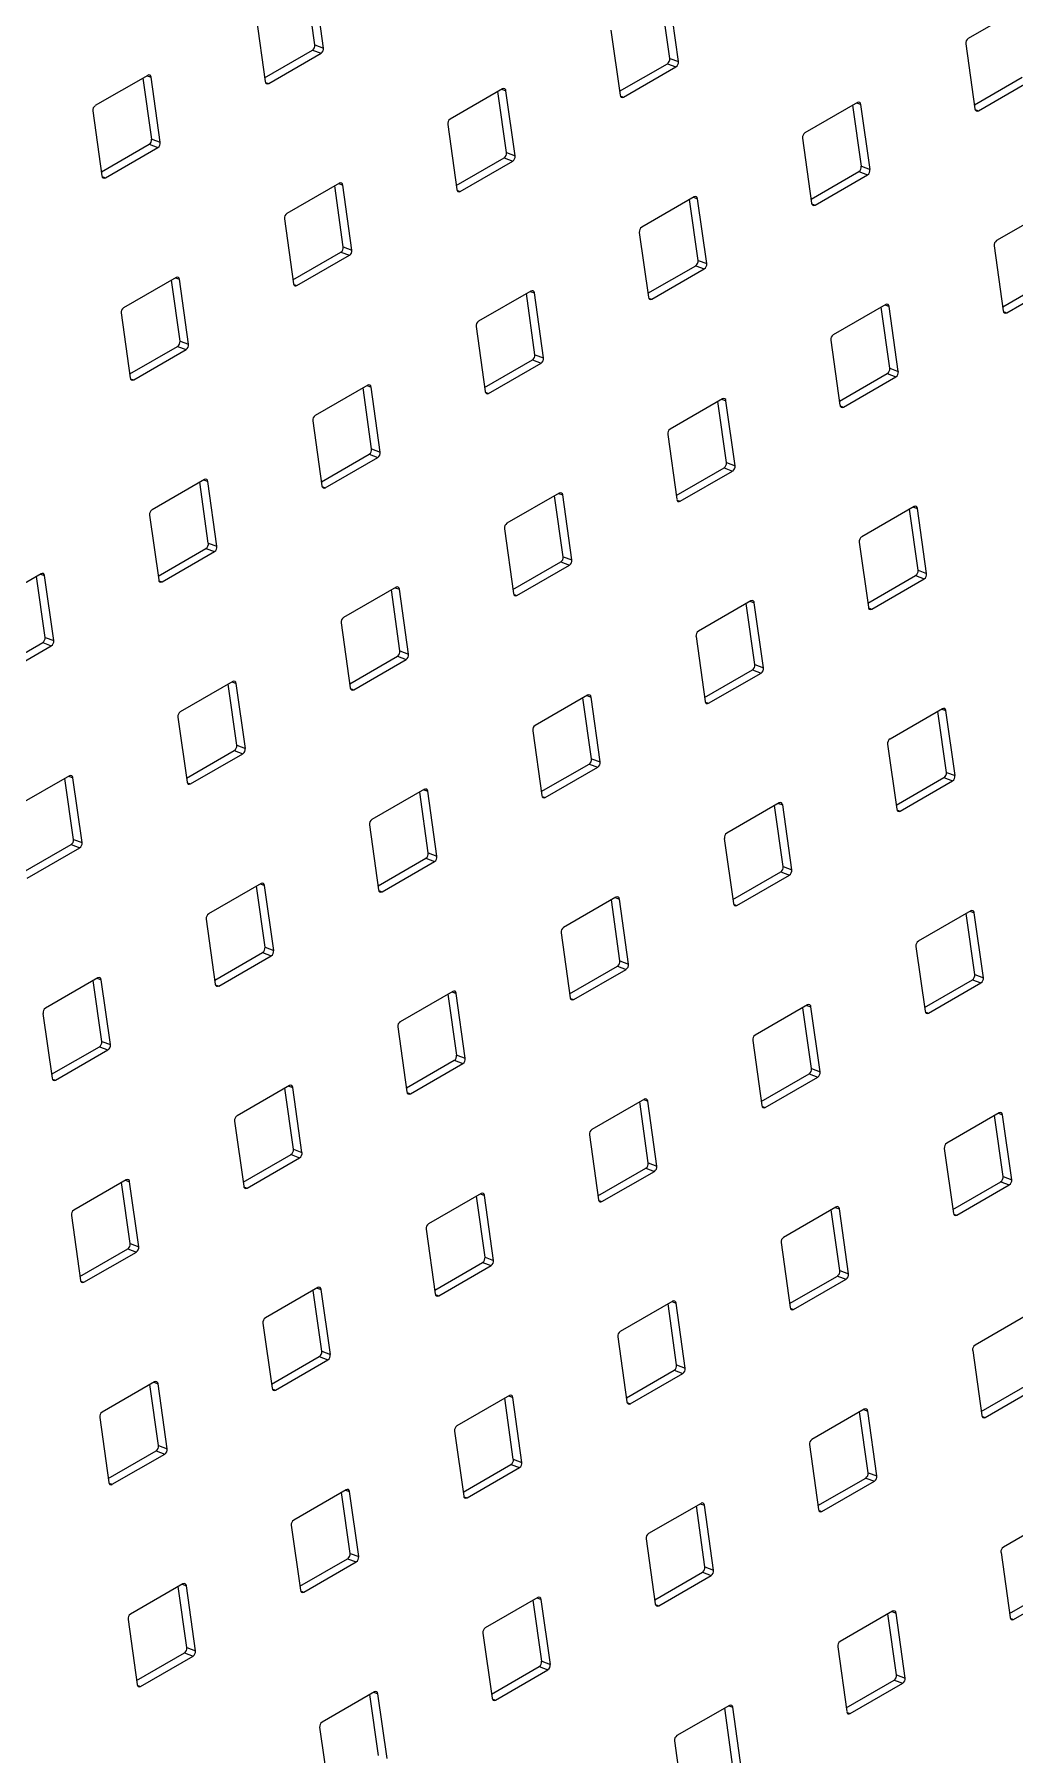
# Model space of a CAD drawing. Header units: millimetres. Extents: x -218071 to -203542, y 15363 to 51382.
# Drawn here: x -216839.18 to -216827.29, y 51105.31 to 51126.17 of the extents above; entities that cross this region are included whole.
import ezdxf

# ---------------------------------------------------------------- set-up
doc = ezdxf.new("R2010")
doc.units = ezdxf.units.MM
doc.header["$LTSCALE"] = 4
doc.layers.add('TPF-EQUIPEMENT', color=7, linetype='Continuous')

msp = doc.modelspace()

# ---------------------------------------------------------------- linework, layer by layer
at = {"layer": 'TPF-EQUIPEMENT', "color": 7, "linetype": 'Continuous', "lineweight": 25}
for p, q in [((-216835.774, 51126.045), (-216835.878, 51126.785)), ((-216835.67, 51126.006), (-216835.78, 51126.794)), ((-216831.471, 51125.88), (-216831.574, 51126.62)), ((-216831.366, 51125.841), (-216831.477, 51126.629)), ((-216836.487, 51126.386), (-216836.377, 51125.598)), ((-216827.215, 51126.487), (-216827.851, 51126.12)), ((-216832.184, 51126.221), (-216832.073, 51125.433)), ((-216836.384, 51125.646), (-216835.803, 51125.981)), ((-216836.335, 51125.575), (-216835.699, 51125.942)), ((-216827.88, 51126.056), (-216827.77, 51125.268)), ((-216832.08, 51125.481), (-216831.5, 51125.816)), ((-216832.032, 51125.41), (-216831.395, 51125.777)), ((-216837.802, 51125.674), (-216838.438, 51125.307)), ((-216837.754, 51124.902), (-216837.858, 51125.642)), ((-216837.65, 51124.863), (-216837.76, 51125.651)), ((-216833.498, 51125.509), (-216834.134, 51125.142)), ((-216833.346, 51124.699), (-216833.457, 51125.486)), ((-216827.776, 51125.316), (-216827.196, 51125.651)), ((-216827.728, 51125.245), (-216827.092, 51125.612)), ((-216833.451, 51124.738), (-216833.554, 51125.477)), ((-216829.194, 51125.345), (-216829.831, 51124.977)), ((-216829.147, 51124.573), (-216829.251, 51125.312)), ((-216829.042, 51124.534), (-216829.153, 51125.321)), ((-216838.467, 51125.243), (-216838.357, 51124.455)), ((-216834.164, 51125.078), (-216834.053, 51124.29)), ((-216829.86, 51124.913), (-216829.75, 51124.126)), ((-216838.364, 51124.503), (-216837.783, 51124.838)), ((-216838.315, 51124.432), (-216837.679, 51124.799)), ((-216834.06, 51124.339), (-216833.48, 51124.673)), ((-216834.012, 51124.267), (-216833.375, 51124.634)), ((-216829.756, 51124.174), (-216829.176, 51124.508)), ((-216829.708, 51124.102), (-216829.072, 51124.469)), ((-216835.478, 51124.367), (-216836.114, 51123.999)), ((-216835.43, 51123.595), (-216835.534, 51124.334)), ((-216835.326, 51123.556), (-216835.436, 51124.343)), ((-216831.174, 51124.202), (-216831.811, 51123.835)), ((-216831.127, 51123.43), (-216831.231, 51124.169)), ((-216831.022, 51123.391), (-216831.133, 51124.179)), ((-216826.871, 51124.037), (-216827.507, 51123.67)), ((-216836.144, 51123.935), (-216836.033, 51123.148)), ((-216831.84, 51123.77), (-216831.729, 51122.983)), ((-216827.536, 51123.606), (-216827.426, 51122.818)), ((-216836.04, 51123.196), (-216835.46, 51123.531)), ((-216835.992, 51123.124), (-216835.355, 51123.492)), ((-216837.458, 51123.224), (-216838.094, 51122.857)), ((-216837.41, 51122.452), (-216837.514, 51123.192)), ((-216837.306, 51122.413), (-216837.416, 51123.201)), ((-216831.736, 51123.031), (-216831.156, 51123.366)), ((-216831.688, 51122.959), (-216831.052, 51123.327)), ((-216827.433, 51122.866), (-216826.852, 51123.201)), ((-216833.154, 51123.059), (-216833.791, 51122.692)), ((-216833.107, 51122.287), (-216833.21, 51123.027)), ((-216833.002, 51122.248), (-216833.113, 51123.036)), ((-216827.384, 51122.795), (-216826.748, 51123.162)), ((-216838.123, 51122.793), (-216838.013, 51122.005)), ((-216828.851, 51122.894), (-216829.487, 51122.527)), ((-216828.803, 51122.122), (-216828.907, 51122.862)), ((-216828.699, 51122.083), (-216828.809, 51122.871)), ((-216833.82, 51122.628), (-216833.709, 51121.84)), ((-216838.02, 51122.053), (-216837.44, 51122.388)), ((-216829.516, 51122.463), (-216829.406, 51121.675)), ((-216837.971, 51121.982), (-216837.335, 51122.349)), ((-216833.716, 51121.888), (-216833.136, 51122.223)), ((-216833.668, 51121.817), (-216833.031, 51122.184)), ((-216829.413, 51121.723), (-216828.832, 51122.058)), ((-216829.364, 51121.652), (-216828.728, 51122.019)), ((-216835.134, 51121.917), (-216835.771, 51121.549)), ((-216835.087, 51121.145), (-216835.19, 51121.884)), ((-216834.982, 51121.106), (-216835.093, 51121.893)), ((-216830.831, 51121.752), (-216831.467, 51121.384)), ((-216830.679, 51120.941), (-216830.789, 51121.728)), ((-216830.783, 51120.98), (-216830.887, 51121.719)), ((-216835.8, 51121.485), (-216835.689, 51120.697)), ((-216831.496, 51121.32), (-216831.386, 51120.533)), ((-216835.696, 51120.746), (-216835.116, 51121.08)), ((-216835.648, 51120.674), (-216835.011, 51121.041)), ((-216831.392, 51120.581), (-216830.812, 51120.916)), ((-216837.114, 51120.774), (-216837.75, 51120.407)), ((-216837.067, 51120.002), (-216837.17, 51120.741)), ((-216836.962, 51119.963), (-216837.073, 51120.75)), ((-216831.344, 51120.509), (-216830.708, 51120.876)), ((-216832.81, 51120.609), (-216833.447, 51120.242)), ((-216832.763, 51119.837), (-216832.867, 51120.576)), ((-216832.658, 51119.798), (-216832.769, 51120.586)), ((-216837.78, 51120.342), (-216837.669, 51119.555)), ((-216828.507, 51120.444), (-216829.143, 51120.077)), ((-216828.459, 51119.672), (-216828.563, 51120.412)), ((-216828.355, 51119.633), (-216828.465, 51120.421)), ((-216833.476, 51120.177), (-216833.366, 51119.39)), ((-216837.676, 51119.603), (-216837.096, 51119.938)), ((-216837.628, 51119.531), (-216836.991, 51119.899)), ((-216829.172, 51120.013), (-216829.062, 51119.225)), ((-216833.372, 51119.438), (-216832.792, 51119.773)), ((-216833.324, 51119.367), (-216832.688, 51119.734)), ((-216839.094, 51119.631), (-216839.73, 51119.264)), ((-216839.046, 51118.859), (-216839.15, 51119.599)), ((-216838.942, 51118.82), (-216839.052, 51119.608)), ((-216834.79, 51119.466), (-216835.427, 51119.099)), ((-216834.743, 51118.694), (-216834.847, 51119.434)), ((-216834.638, 51118.655), (-216834.749, 51119.443)), ((-216829.069, 51119.273), (-216828.489, 51119.608)), ((-216829.02, 51119.202), (-216828.384, 51119.569)), ((-216830.487, 51119.301), (-216831.123, 51118.934)), ((-216830.439, 51118.529), (-216830.543, 51119.269)), ((-216830.335, 51118.49), (-216830.445, 51119.278)), ((-216835.456, 51119.035), (-216835.345, 51118.247)), ((-216831.152, 51118.87), (-216831.042, 51118.082)), ((-216839.656, 51118.46), (-216839.076, 51118.795)), ((-216839.608, 51118.389), (-216838.971, 51118.756)), ((-216835.352, 51118.295), (-216834.772, 51118.63)), ((-216835.304, 51118.224), (-216834.668, 51118.591)), ((-216831.049, 51118.13), (-216830.468, 51118.465)), ((-216831, 51118.059), (-216830.364, 51118.426)), ((-216836.77, 51118.324), (-216837.407, 51117.956)), ((-216836.723, 51117.552), (-216836.826, 51118.291)), ((-216836.618, 51117.513), (-216836.729, 51118.3)), ((-216832.467, 51118.159), (-216833.103, 51117.791)), ((-216832.419, 51117.387), (-216832.523, 51118.126)), ((-216832.315, 51117.348), (-216832.425, 51118.135)), ((-216828.163, 51117.994), (-216828.799, 51117.626)), ((-216837.436, 51117.892), (-216837.325, 51117.104)), ((-216828.116, 51117.222), (-216828.219, 51117.961)), ((-216828.011, 51117.183), (-216828.122, 51117.97)), ((-216833.132, 51117.727), (-216833.022, 51116.94)), ((-216828.829, 51117.562), (-216828.718, 51116.775)), ((-216837.332, 51117.153), (-216836.752, 51117.487)), ((-216837.284, 51117.081), (-216836.647, 51117.448)), ((-216838.75, 51117.181), (-216839.387, 51116.814)), ((-216838.703, 51116.409), (-216838.806, 51117.148)), ((-216838.598, 51116.37), (-216838.709, 51117.157)), ((-216833.029, 51116.988), (-216832.448, 51117.323)), ((-216832.98, 51116.916), (-216832.344, 51117.284)), ((-216828.725, 51116.823), (-216828.145, 51117.158)), ((-216834.447, 51117.016), (-216835.083, 51116.649)), ((-216834.399, 51116.244), (-216834.503, 51116.983)), ((-216834.295, 51116.205), (-216834.405, 51116.993)), ((-216828.677, 51116.751), (-216828.04, 51117.119)), ((-216830.143, 51116.851), (-216830.779, 51116.484)), ((-216830.095, 51116.079), (-216830.199, 51116.819)), ((-216829.991, 51116.04), (-216830.101, 51116.828)), ((-216835.112, 51116.584), (-216835.002, 51115.797)), ((-216839.312, 51116.01), (-216838.732, 51116.345)), ((-216839.264, 51115.938), (-216838.627, 51116.306)), ((-216830.809, 51116.42), (-216830.698, 51115.632)), ((-216835.008, 51115.845), (-216834.428, 51116.18)), ((-216834.96, 51115.774), (-216834.324, 51116.141)), ((-216830.705, 51115.68), (-216830.125, 51116.015)), ((-216830.657, 51115.609), (-216830.02, 51115.976)), ((-216836.426, 51115.873), (-216837.063, 51115.506)), ((-216836.379, 51115.101), (-216836.483, 51115.841)), ((-216836.274, 51115.062), (-216836.385, 51115.85)), ((-216832.123, 51115.708), (-216832.759, 51115.341)), ((-216831.971, 51114.897), (-216832.081, 51115.685)), ((-216832.075, 51114.936), (-216832.179, 51115.676)), ((-216827.819, 51115.543), (-216828.456, 51115.176)), ((-216827.772, 51114.772), (-216827.875, 51115.511)), ((-216827.667, 51114.732), (-216827.778, 51115.52)), ((-216837.092, 51115.442), (-216836.982, 51114.654)), ((-216832.788, 51115.277), (-216832.678, 51114.489)), ((-216828.485, 51115.112), (-216828.374, 51114.324)), ((-216836.988, 51114.702), (-216836.408, 51115.037)), ((-216836.94, 51114.631), (-216836.304, 51114.998)), ((-216832.685, 51114.537), (-216832.105, 51114.872)), ((-216838.406, 51114.731), (-216839.043, 51114.363)), ((-216838.359, 51113.959), (-216838.463, 51114.698)), ((-216838.254, 51113.92), (-216838.365, 51114.707)), ((-216832.636, 51114.466), (-216832, 51114.833)), ((-216828.381, 51114.372), (-216827.801, 51114.707)), ((-216828.333, 51114.301), (-216827.696, 51114.668)), ((-216834.103, 51114.566), (-216834.739, 51114.198)), ((-216834.055, 51113.794), (-216834.159, 51114.533)), ((-216833.951, 51113.755), (-216834.061, 51114.542)), ((-216839.072, 51114.299), (-216838.961, 51113.512)), ((-216829.799, 51114.401), (-216830.436, 51114.033)), ((-216829.752, 51113.629), (-216829.855, 51114.368)), ((-216829.647, 51113.59), (-216829.758, 51114.377)), ((-216834.768, 51114.134), (-216834.658, 51113.347)), ((-216838.968, 51113.56), (-216838.388, 51113.894)), ((-216838.92, 51113.488), (-216838.284, 51113.855)), ((-216830.465, 51113.969), (-216830.354, 51113.182)), ((-216834.665, 51113.395), (-216834.084, 51113.73)), ((-216834.616, 51113.323), (-216833.98, 51113.691)), ((-216836.083, 51113.423), (-216836.719, 51113.056)), ((-216836.035, 51112.651), (-216836.139, 51113.391)), ((-216835.931, 51112.612), (-216836.041, 51113.4)), ((-216830.361, 51113.23), (-216829.781, 51113.565)), ((-216830.313, 51113.158), (-216829.676, 51113.526)), ((-216831.779, 51113.258), (-216832.415, 51112.891)), ((-216831.731, 51112.486), (-216831.835, 51113.226)), ((-216831.627, 51112.447), (-216831.738, 51113.235)), ((-216836.748, 51112.992), (-216836.638, 51112.204)), ((-216827.475, 51113.093), (-216828.112, 51112.726)), ((-216827.428, 51112.321), (-216827.532, 51113.061)), ((-216827.323, 51112.282), (-216827.434, 51113.07)), ((-216832.445, 51112.827), (-216832.334, 51112.039)), ((-216836.645, 51112.252), (-216836.064, 51112.587)), ((-216836.596, 51112.181), (-216835.96, 51112.548)), ((-216828.141, 51112.662), (-216828.031, 51111.874)), ((-216832.341, 51112.087), (-216831.761, 51112.422)), ((-216832.293, 51112.016), (-216831.656, 51112.383)), ((-216838.063, 51112.28), (-216838.699, 51111.913)), ((-216838.015, 51111.508), (-216838.119, 51112.248)), ((-216837.911, 51111.469), (-216838.021, 51112.257)), ((-216828.037, 51111.922), (-216827.457, 51112.257)), ((-216827.989, 51111.851), (-216827.353, 51112.218)), ((-216833.759, 51112.115), (-216834.395, 51111.748)), ((-216833.711, 51111.343), (-216833.815, 51112.083)), ((-216833.607, 51111.304), (-216833.717, 51112.092)), ((-216829.455, 51111.95), (-216830.092, 51111.583)), ((-216829.303, 51111.14), (-216829.414, 51111.927)), ((-216838.728, 51111.849), (-216838.618, 51111.061)), ((-216829.408, 51111.179), (-216829.512, 51111.918)), ((-216834.425, 51111.684), (-216834.314, 51110.896)), ((-216830.121, 51111.519), (-216830.01, 51110.731)), ((-216838.624, 51111.109), (-216838.044, 51111.444)), ((-216838.576, 51111.038), (-216837.94, 51111.405)), ((-216834.321, 51110.944), (-216833.741, 51111.279)), ((-216834.273, 51110.873), (-216833.636, 51111.24)), ((-216830.017, 51110.78), (-216829.437, 51111.114)), ((-216835.739, 51110.973), (-216836.375, 51110.605)), ((-216835.691, 51110.201), (-216835.795, 51110.94)), ((-216835.587, 51110.162), (-216835.697, 51110.949)), ((-216829.969, 51110.708), (-216829.333, 51111.075)), ((-216831.435, 51110.808), (-216832.072, 51110.44)), ((-216831.388, 51110.036), (-216831.491, 51110.775)), ((-216831.283, 51109.997), (-216831.394, 51110.784)), ((-216836.404, 51110.541), (-216836.294, 51109.754)), ((-216827.132, 51110.643), (-216827.768, 51110.276)), ((-216832.101, 51110.376), (-216831.99, 51109.589)), ((-216836.301, 51109.802), (-216835.721, 51110.137)), ((-216836.252, 51109.73), (-216835.616, 51110.098)), ((-216827.797, 51110.211), (-216827.687, 51109.424)), ((-216831.997, 51109.637), (-216831.417, 51109.972)), ((-216831.949, 51109.565), (-216831.312, 51109.933)), ((-216837.719, 51109.83), (-216838.355, 51109.463)), ((-216837.671, 51109.058), (-216837.775, 51109.798)), ((-216837.567, 51109.019), (-216837.677, 51109.807)), ((-216833.415, 51109.665), (-216834.052, 51109.298)), ((-216833.368, 51108.893), (-216833.471, 51109.633)), ((-216833.263, 51108.854), (-216833.374, 51109.642)), ((-216827.693, 51109.472), (-216827.113, 51109.807)), ((-216827.645, 51109.4), (-216827.009, 51109.768)), ((-216829.112, 51109.5), (-216829.748, 51109.133)), ((-216829.064, 51108.728), (-216829.168, 51109.468)), ((-216828.96, 51108.689), (-216829.07, 51109.477)), ((-216838.384, 51109.399), (-216838.274, 51108.611)), ((-216834.081, 51109.234), (-216833.97, 51108.446)), ((-216829.777, 51109.069), (-216829.667, 51108.281)), ((-216838.281, 51108.659), (-216837.7, 51108.994)), ((-216838.232, 51108.588), (-216837.596, 51108.955)), ((-216833.977, 51108.494), (-216833.397, 51108.829)), ((-216833.929, 51108.423), (-216833.292, 51108.79)), ((-216829.673, 51108.329), (-216829.093, 51108.664)), ((-216829.625, 51108.258), (-216828.989, 51108.625)), ((-216835.395, 51108.522), (-216836.031, 51108.155)), ((-216835.347, 51107.75), (-216835.451, 51108.49)), ((-216835.243, 51107.711), (-216835.354, 51108.499)), ((-216831.091, 51108.357), (-216831.728, 51107.99)), ((-216831.044, 51107.586), (-216831.148, 51108.325)), ((-216830.939, 51107.547), (-216831.05, 51108.334)), ((-216826.788, 51108.193), (-216827.424, 51107.825)), ((-216836.061, 51108.091), (-216835.95, 51107.303)), ((-216831.757, 51107.926), (-216831.647, 51107.138)), ((-216827.453, 51107.761), (-216827.343, 51106.974)), ((-216835.957, 51107.351), (-216835.377, 51107.686)), ((-216835.909, 51107.28), (-216835.272, 51107.647)), ((-216837.375, 51107.38), (-216838.011, 51107.012)), ((-216837.327, 51106.608), (-216837.431, 51107.347)), ((-216837.223, 51106.569), (-216837.333, 51107.356)), ((-216831.653, 51107.187), (-216831.073, 51107.521)), ((-216831.605, 51107.115), (-216830.969, 51107.482)), ((-216827.35, 51107.022), (-216826.769, 51107.356)), ((-216833.071, 51107.215), (-216833.708, 51106.848)), ((-216833.024, 51106.443), (-216833.128, 51107.182)), ((-216832.919, 51106.404), (-216833.03, 51107.191)), ((-216827.301, 51106.95), (-216826.665, 51107.317)), ((-216838.041, 51106.948), (-216837.93, 51106.161)), ((-216828.768, 51107.05), (-216829.404, 51106.683)), ((-216828.72, 51106.278), (-216828.824, 51107.017)), ((-216828.616, 51106.239), (-216828.726, 51107.027)), ((-216833.737, 51106.783), (-216833.626, 51105.996)), ((-216837.937, 51106.209), (-216837.357, 51106.544)), ((-216837.889, 51106.137), (-216837.252, 51106.505)), ((-216829.433, 51106.618), (-216829.323, 51105.831)), ((-216833.633, 51106.044), (-216833.053, 51106.379)), ((-216833.585, 51105.972), (-216832.949, 51106.34)), ((-216829.33, 51105.879), (-216828.749, 51106.214)), ((-216829.281, 51105.808), (-216828.645, 51106.175)), ((-216835.051, 51106.072), (-216835.688, 51105.705)), ((-216835.004, 51105.3), (-216835.107, 51106.04)), ((-216834.899, 51105.261), (-216835.01, 51106.049)), ((-216830.748, 51105.907), (-216831.384, 51105.54)), ((-216830.7, 51105.135), (-216830.804, 51105.875)), ((-216830.596, 51105.096), (-216830.706, 51105.884)), ((-216835.717, 51105.641), (-216835.606, 51104.853)), ((-216831.413, 51105.476), (-216831.303, 51104.688))]:
    msp.add_line(p, q, dxfattribs=at)
at = {"layer": 'TPF-EQUIPEMENT', "color": 8, "linetype": 'Continuous', "lineweight": 18}
for p, q in [((-216835.803, 51125.981), (-216835.699, 51125.942)), ((-216835.774, 51126.045), (-216835.67, 51126.006)), ((-216831.5, 51125.816), (-216831.395, 51125.777)), ((-216831.471, 51125.88), (-216831.366, 51125.841)), ((-216837.81, 51125.67), (-216837.76, 51125.651)), ((-216836.375, 51125.589), (-216836.335, 51125.575)), ((-216833.506, 51125.505), (-216833.457, 51125.486)), ((-216832.071, 51125.425), (-216832.032, 51125.41)), ((-216829.203, 51125.34), (-216829.153, 51125.321)), ((-216827.768, 51125.26), (-216827.728, 51125.245)), ((-216837.754, 51124.902), (-216837.65, 51124.863)), ((-216837.783, 51124.838), (-216837.679, 51124.799)), ((-216833.48, 51124.673), (-216833.375, 51124.634)), ((-216833.451, 51124.738), (-216833.346, 51124.699)), ((-216838.355, 51124.447), (-216838.315, 51124.432)), ((-216829.176, 51124.508), (-216829.072, 51124.469)), ((-216829.147, 51124.573), (-216829.042, 51124.534)), ((-216835.486, 51124.362), (-216835.436, 51124.343)), ((-216834.051, 51124.282), (-216834.012, 51124.267)), ((-216831.183, 51124.197), (-216831.133, 51124.179)), ((-216829.748, 51124.117), (-216829.708, 51124.102)), ((-216835.46, 51123.531), (-216835.355, 51123.492)), ((-216835.43, 51123.595), (-216835.326, 51123.556)), ((-216831.127, 51123.43), (-216831.022, 51123.391)), ((-216837.466, 51123.219), (-216837.416, 51123.201)), ((-216831.156, 51123.366), (-216831.052, 51123.327)), ((-216836.031, 51123.139), (-216835.992, 51123.124)), ((-216833.163, 51123.054), (-216833.113, 51123.036)), ((-216831.727, 51122.974), (-216831.688, 51122.959)), ((-216828.859, 51122.89), (-216828.809, 51122.871)), ((-216827.424, 51122.809), (-216827.384, 51122.795)), ((-216837.44, 51122.388), (-216837.335, 51122.349)), ((-216837.41, 51122.452), (-216837.306, 51122.413)), ((-216833.136, 51122.223), (-216833.031, 51122.184)), ((-216833.107, 51122.287), (-216833.002, 51122.248)), ((-216838.011, 51121.996), (-216837.971, 51121.982)), ((-216828.832, 51122.058), (-216828.728, 51122.019)), ((-216828.803, 51122.122), (-216828.699, 51122.083)), ((-216835.142, 51121.912), (-216835.093, 51121.893)), ((-216833.707, 51121.832), (-216833.668, 51121.817)), ((-216830.839, 51121.747), (-216830.789, 51121.728)), ((-216829.404, 51121.667), (-216829.364, 51121.652)), ((-216835.087, 51121.145), (-216834.982, 51121.106)), ((-216835.116, 51121.08), (-216835.011, 51121.041)), ((-216830.812, 51120.916), (-216830.708, 51120.876)), ((-216830.783, 51120.98), (-216830.679, 51120.941)), ((-216837.122, 51120.769), (-216837.073, 51120.75)), ((-216835.687, 51120.689), (-216835.648, 51120.674)), ((-216832.819, 51120.604), (-216832.769, 51120.586)), ((-216831.384, 51120.524), (-216831.344, 51120.509)), ((-216828.515, 51120.439), (-216828.465, 51120.421)), ((-216837.096, 51119.938), (-216836.991, 51119.899)), ((-216837.067, 51120.002), (-216836.962, 51119.963)), ((-216832.792, 51119.773), (-216832.688, 51119.734)), ((-216832.763, 51119.837), (-216832.658, 51119.798)), ((-216828.459, 51119.672), (-216828.355, 51119.633)), ((-216839.102, 51119.626), (-216839.052, 51119.608)), ((-216837.667, 51119.546), (-216837.628, 51119.531)), ((-216834.799, 51119.461), (-216834.749, 51119.443)), ((-216828.489, 51119.608), (-216828.384, 51119.569)), ((-216833.364, 51119.381), (-216833.324, 51119.367)), ((-216830.495, 51119.297), (-216830.445, 51119.278)), ((-216829.06, 51119.216), (-216829.02, 51119.202)), ((-216839.046, 51118.859), (-216838.942, 51118.82)), ((-216839.076, 51118.795), (-216838.971, 51118.756)), ((-216834.772, 51118.63), (-216834.668, 51118.591)), ((-216834.743, 51118.694), (-216834.638, 51118.655)), ((-216830.468, 51118.465), (-216830.364, 51118.426)), ((-216830.439, 51118.529), (-216830.335, 51118.49)), ((-216836.779, 51118.319), (-216836.729, 51118.3)), ((-216835.343, 51118.239), (-216835.304, 51118.224)), ((-216832.475, 51118.154), (-216832.425, 51118.135)), ((-216831.04, 51118.074), (-216831, 51118.059)), ((-216828.171, 51117.989), (-216828.122, 51117.97)), ((-216836.752, 51117.487), (-216836.647, 51117.448)), ((-216836.723, 51117.552), (-216836.618, 51117.513)), ((-216832.419, 51117.387), (-216832.315, 51117.348)), ((-216838.758, 51117.176), (-216838.709, 51117.157)), ((-216832.448, 51117.323), (-216832.344, 51117.284)), ((-216828.145, 51117.158), (-216828.04, 51117.119)), ((-216828.116, 51117.222), (-216828.011, 51117.183)), ((-216837.323, 51117.096), (-216837.284, 51117.081)), ((-216834.455, 51117.011), (-216834.405, 51116.993)), ((-216833.02, 51116.931), (-216832.98, 51116.916)), ((-216830.151, 51116.846), (-216830.101, 51116.828)), ((-216828.716, 51116.766), (-216828.677, 51116.751)), ((-216838.732, 51116.345), (-216838.627, 51116.306)), ((-216838.703, 51116.409), (-216838.598, 51116.37)), ((-216834.428, 51116.18), (-216834.324, 51116.141)), ((-216834.399, 51116.244), (-216834.295, 51116.205)), ((-216830.125, 51116.015), (-216830.02, 51115.976)), ((-216830.095, 51116.079), (-216829.991, 51116.04)), ((-216836.435, 51115.868), (-216836.385, 51115.85)), ((-216835, 51115.788), (-216834.96, 51115.774)), ((-216832.131, 51115.704), (-216832.081, 51115.685)), ((-216830.696, 51115.623), (-216830.657, 51115.609)), ((-216827.828, 51115.539), (-216827.778, 51115.52)), ((-216836.379, 51115.101), (-216836.274, 51115.062)), ((-216836.408, 51115.037), (-216836.304, 51114.998)), ((-216832.105, 51114.872), (-216832, 51114.833)), ((-216832.075, 51114.936), (-216831.971, 51114.897)), ((-216838.415, 51114.726), (-216838.365, 51114.707)), ((-216836.98, 51114.646), (-216836.94, 51114.631)), ((-216827.801, 51114.707), (-216827.696, 51114.668)), ((-216827.772, 51114.772), (-216827.667, 51114.732)), ((-216834.111, 51114.561), (-216834.061, 51114.542)), ((-216832.676, 51114.481), (-216832.636, 51114.466)), ((-216829.807, 51114.396), (-216829.758, 51114.377)), ((-216828.372, 51114.316), (-216828.333, 51114.301)), ((-216838.388, 51113.894), (-216838.284, 51113.855)), ((-216838.359, 51113.959), (-216838.254, 51113.92)), ((-216834.084, 51113.73), (-216833.98, 51113.691)), ((-216834.055, 51113.794), (-216833.951, 51113.755)), ((-216829.752, 51113.629), (-216829.647, 51113.59)), ((-216838.959, 51113.503), (-216838.92, 51113.488)), ((-216836.091, 51113.418), (-216836.041, 51113.4)), ((-216829.781, 51113.565), (-216829.676, 51113.526)), ((-216834.656, 51113.338), (-216834.616, 51113.323)), ((-216831.787, 51113.253), (-216831.738, 51113.235)), ((-216830.352, 51113.173), (-216830.313, 51113.158)), ((-216827.484, 51113.088), (-216827.434, 51113.07)), ((-216836.064, 51112.587), (-216835.96, 51112.548)), ((-216836.035, 51112.651), (-216835.931, 51112.612)), ((-216831.761, 51112.422), (-216831.656, 51112.383)), ((-216831.731, 51112.486), (-216831.627, 51112.447)), ((-216838.071, 51112.276), (-216838.021, 51112.257)), ((-216836.636, 51112.195), (-216836.596, 51112.181)), ((-216827.457, 51112.257), (-216827.353, 51112.218)), ((-216827.428, 51112.321), (-216827.323, 51112.282)), ((-216833.767, 51112.111), (-216833.717, 51112.092)), ((-216832.332, 51112.03), (-216832.293, 51112.016)), ((-216829.464, 51111.946), (-216829.414, 51111.927)), ((-216828.029, 51111.865), (-216827.989, 51111.851)), ((-216838.015, 51111.508), (-216837.911, 51111.469)), ((-216838.044, 51111.444), (-216837.94, 51111.405)), ((-216833.711, 51111.343), (-216833.607, 51111.304)), ((-216833.741, 51111.279), (-216833.636, 51111.24)), ((-216829.437, 51111.114), (-216829.333, 51111.075)), ((-216829.408, 51111.179), (-216829.303, 51111.14)), ((-216838.616, 51111.053), (-216838.576, 51111.038)), ((-216835.747, 51110.968), (-216835.697, 51110.949)), ((-216834.312, 51110.888), (-216834.273, 51110.873)), ((-216831.444, 51110.803), (-216831.394, 51110.784)), ((-216830.008, 51110.723), (-216829.969, 51110.708)), ((-216835.721, 51110.137), (-216835.616, 51110.098)), ((-216835.691, 51110.201), (-216835.587, 51110.162)), ((-216831.417, 51109.972), (-216831.312, 51109.933)), ((-216831.388, 51110.036), (-216831.283, 51109.997)), ((-216837.727, 51109.825), (-216837.677, 51109.807)), ((-216836.292, 51109.745), (-216836.252, 51109.73)), ((-216833.423, 51109.66), (-216833.374, 51109.642)), ((-216831.988, 51109.58), (-216831.949, 51109.565)), ((-216829.12, 51109.495), (-216829.07, 51109.477)), ((-216827.685, 51109.415), (-216827.645, 51109.4)), ((-216837.671, 51109.058), (-216837.567, 51109.019)), ((-216837.7, 51108.994), (-216837.596, 51108.955)), ((-216833.397, 51108.829), (-216833.292, 51108.79)), ((-216833.368, 51108.893), (-216833.263, 51108.854)), ((-216838.272, 51108.602), (-216838.232, 51108.588)), ((-216829.093, 51108.664), (-216828.989, 51108.625)), ((-216829.064, 51108.728), (-216828.96, 51108.689)), ((-216835.403, 51108.518), (-216835.354, 51108.499)), ((-216833.968, 51108.437), (-216833.929, 51108.423)), ((-216831.1, 51108.353), (-216831.05, 51108.334)), ((-216829.665, 51108.273), (-216829.625, 51108.258)), ((-216835.347, 51107.75), (-216835.243, 51107.711)), ((-216835.377, 51107.686), (-216835.272, 51107.647)), ((-216831.044, 51107.586), (-216830.939, 51107.547)), ((-216837.383, 51107.375), (-216837.333, 51107.356)), ((-216831.073, 51107.521), (-216830.969, 51107.482)), ((-216835.948, 51107.295), (-216835.909, 51107.28)), ((-216833.08, 51107.21), (-216833.03, 51107.191)), ((-216831.645, 51107.13), (-216831.605, 51107.115)), ((-216828.776, 51107.045), (-216828.726, 51107.027)), ((-216827.341, 51106.965), (-216827.301, 51106.95)), ((-216837.357, 51106.544), (-216837.252, 51106.505)), ((-216837.327, 51106.608), (-216837.223, 51106.569)), ((-216833.053, 51106.379), (-216832.949, 51106.34)), ((-216833.024, 51106.443), (-216832.919, 51106.404)), ((-216837.928, 51106.152), (-216837.889, 51106.137)), ((-216828.749, 51106.214), (-216828.645, 51106.175)), ((-216828.72, 51106.278), (-216828.616, 51106.239)), ((-216835.059, 51106.067), (-216835.01, 51106.049)), ((-216833.624, 51105.987), (-216833.585, 51105.972)), ((-216830.756, 51105.902), (-216830.706, 51105.884)), ((-216829.321, 51105.822), (-216829.281, 51105.808))]:
    msp.add_line(p, q, dxfattribs=at)
at = {"layer": 'TPF-EQUIPEMENT', "color": 7, "linetype": 'Continuous', "lineweight": 25}
for centre, radius, start, end in [((-216827.813, 51126.064), 0.0672, 123.9011, 187.1338), ((-216835.841, 51126.037), 0.0672, 303.9011, 7.1338), ((-216835.736, 51125.998), 0.0672, 303.9011, 7.1338), ((-216831.537, 51125.872), 0.0672, 303.9011, 7.1338), ((-216831.433, 51125.833), 0.0672, 303.9011, 7.1338), ((-216837.787, 51125.652), 0.027, 358.9775, 122.2879), ((-216836.35, 51125.598), 0.027, 178.9775, 302.2879), ((-216833.484, 51125.487), 0.027, 358.9775, 122.2879), ((-216838.401, 51125.251), 0.0672, 123.9011, 187.1338), ((-216832.046, 51125.433), 0.027, 178.9775, 302.2879), ((-216829.18, 51125.322), 0.027, 358.9775, 122.2879), ((-216834.097, 51125.086), 0.0672, 123.9011, 187.1338), ((-216827.743, 51125.268), 0.027, 178.9775, 302.2879), ((-216837.821, 51124.894), 0.0672, 303.9011, 7.1338), ((-216837.716, 51124.855), 0.0672, 303.9011, 7.1338), ((-216829.793, 51124.921), 0.0672, 123.9011, 187.1338), ((-216833.517, 51124.729), 0.0672, 303.9011, 7.1338), ((-216833.413, 51124.69), 0.0672, 303.9011, 7.1338), ((-216838.33, 51124.455), 0.027, 178.9775, 302.2879), ((-216829.214, 51124.564), 0.0672, 303.9011, 7.1338), ((-216829.109, 51124.525), 0.0672, 303.9011, 7.1338), ((-216835.464, 51124.344), 0.027, 358.9775, 122.2879), ((-216834.026, 51124.29), 0.027, 178.9775, 302.2879), ((-216831.16, 51124.179), 0.027, 358.9775, 122.2879), ((-216829.723, 51124.125), 0.027, 178.9775, 302.2879), ((-216836.077, 51123.944), 0.0672, 123.9011, 187.1338), ((-216831.773, 51123.779), 0.0672, 123.9011, 187.1338), ((-216827.47, 51123.614), 0.0672, 123.9011, 187.1338), ((-216835.497, 51123.587), 0.0672, 303.9011, 7.1338), ((-216835.393, 51123.547), 0.0672, 303.9011, 7.1338), ((-216831.194, 51123.422), 0.0672, 303.9011, 7.1338), ((-216837.443, 51123.201), 0.027, 358.9775, 122.2879), ((-216831.089, 51123.383), 0.0672, 303.9011, 7.1338), ((-216836.006, 51123.147), 0.027, 178.9775, 302.2879), ((-216833.14, 51123.036), 0.027, 358.9775, 122.2879), ((-216831.702, 51122.982), 0.027, 178.9775, 302.2879), ((-216838.057, 51122.801), 0.0672, 123.9011, 187.1338), ((-216828.836, 51122.871), 0.027, 358.9775, 122.2879), ((-216827.399, 51122.817), 0.027, 178.9775, 302.2879), ((-216833.753, 51122.636), 0.0672, 123.9011, 187.1338), ((-216837.477, 51122.444), 0.0672, 303.9011, 7.1338), ((-216837.373, 51122.405), 0.0672, 303.9011, 7.1338), ((-216829.45, 51122.471), 0.0672, 123.9011, 187.1338), ((-216833.173, 51122.279), 0.0672, 303.9011, 7.1338), ((-216833.069, 51122.24), 0.0672, 303.9011, 7.1338), ((-216837.986, 51122.005), 0.027, 178.9775, 302.2879), ((-216828.87, 51122.114), 0.0672, 303.9011, 7.1338), ((-216828.765, 51122.075), 0.0672, 303.9011, 7.1338), ((-216835.12, 51121.894), 0.027, 358.9775, 122.2879), ((-216833.682, 51121.84), 0.027, 178.9775, 302.2879), ((-216830.816, 51121.729), 0.027, 358.9775, 122.2879), ((-216835.733, 51121.493), 0.0672, 123.9011, 187.1338), ((-216829.379, 51121.675), 0.027, 178.9775, 302.2879), ((-216831.429, 51121.328), 0.0672, 123.9011, 187.1338), ((-216835.153, 51121.136), 0.0672, 303.9011, 7.1338), ((-216835.049, 51121.097), 0.0672, 303.9011, 7.1338), ((-216830.85, 51120.971), 0.0672, 303.9011, 7.1338), ((-216830.745, 51120.932), 0.0672, 303.9011, 7.1338), ((-216837.1, 51120.751), 0.027, 358.9775, 122.2879), ((-216835.662, 51120.697), 0.027, 178.9775, 302.2879), ((-216832.796, 51120.586), 0.027, 358.9775, 122.2879), ((-216831.359, 51120.532), 0.027, 178.9775, 302.2879), ((-216837.713, 51120.351), 0.0672, 123.9011, 187.1338), ((-216828.492, 51120.421), 0.027, 358.9775, 122.2879), ((-216833.409, 51120.186), 0.0672, 123.9011, 187.1338), ((-216829.106, 51120.021), 0.0672, 123.9011, 187.1338), ((-216837.133, 51119.994), 0.0672, 303.9011, 7.1338), ((-216837.029, 51119.955), 0.0672, 303.9011, 7.1338), ((-216832.83, 51119.829), 0.0672, 303.9011, 7.1338), ((-216832.725, 51119.79), 0.0672, 303.9011, 7.1338), ((-216828.526, 51119.664), 0.0672, 303.9011, 7.1338), ((-216839.08, 51119.608), 0.027, 358.9775, 122.2879), ((-216837.642, 51119.554), 0.027, 178.9775, 302.2879), ((-216834.776, 51119.443), 0.027, 358.9775, 122.2879), ((-216828.422, 51119.625), 0.0672, 303.9011, 7.1338), ((-216833.339, 51119.389), 0.027, 178.9775, 302.2879), ((-216830.472, 51119.278), 0.027, 358.9775, 122.2879), ((-216829.035, 51119.224), 0.027, 178.9775, 302.2879), ((-216835.389, 51119.043), 0.0672, 123.9011, 187.1338), ((-216839.113, 51118.851), 0.0672, 303.9011, 7.1338), ((-216839.009, 51118.812), 0.0672, 303.9011, 7.1338), ((-216831.086, 51118.878), 0.0672, 123.9011, 187.1338), ((-216834.81, 51118.686), 0.0672, 303.9011, 7.1338), ((-216834.705, 51118.647), 0.0672, 303.9011, 7.1338), ((-216830.506, 51118.521), 0.0672, 303.9011, 7.1338), ((-216830.401, 51118.482), 0.0672, 303.9011, 7.1338), ((-216836.756, 51118.301), 0.027, 358.9775, 122.2879), ((-216835.318, 51118.247), 0.027, 178.9775, 302.2879), ((-216832.452, 51118.136), 0.027, 358.9775, 122.2879), ((-216831.015, 51118.082), 0.027, 178.9775, 302.2879), ((-216828.149, 51117.971), 0.027, 358.9775, 122.2879), ((-216837.369, 51117.9), 0.0672, 123.9011, 187.1338), ((-216833.066, 51117.736), 0.0672, 123.9011, 187.1338), ((-216828.762, 51117.571), 0.0672, 123.9011, 187.1338), ((-216836.789, 51117.543), 0.0672, 303.9011, 7.1338), ((-216836.685, 51117.504), 0.0672, 303.9011, 7.1338), ((-216832.486, 51117.378), 0.0672, 303.9011, 7.1338), ((-216832.381, 51117.339), 0.0672, 303.9011, 7.1338), ((-216838.736, 51117.158), 0.027, 358.9775, 122.2879), ((-216828.182, 51117.213), 0.0672, 303.9011, 7.1338), ((-216828.078, 51117.174), 0.0672, 303.9011, 7.1338), ((-216837.298, 51117.104), 0.027, 178.9775, 302.2879), ((-216834.432, 51116.993), 0.027, 358.9775, 122.2879), ((-216832.995, 51116.939), 0.027, 178.9775, 302.2879), ((-216830.129, 51116.828), 0.027, 358.9775, 122.2879), ((-216828.691, 51116.774), 0.027, 178.9775, 302.2879), ((-216835.045, 51116.593), 0.0672, 123.9011, 187.1338), ((-216838.769, 51116.401), 0.0672, 303.9011, 7.1338), ((-216838.665, 51116.362), 0.0672, 303.9011, 7.1338), ((-216830.742, 51116.428), 0.0672, 123.9011, 187.1338), ((-216834.466, 51116.236), 0.0672, 303.9011, 7.1338), ((-216834.361, 51116.197), 0.0672, 303.9011, 7.1338), ((-216830.162, 51116.071), 0.0672, 303.9011, 7.1338), ((-216830.058, 51116.032), 0.0672, 303.9011, 7.1338), ((-216836.412, 51115.85), 0.027, 358.9775, 122.2879), ((-216834.975, 51115.796), 0.027, 178.9775, 302.2879), ((-216832.108, 51115.685), 0.027, 358.9775, 122.2879), ((-216837.025, 51115.45), 0.0672, 123.9011, 187.1338), ((-216830.671, 51115.632), 0.027, 178.9775, 302.2879), ((-216827.805, 51115.521), 0.027, 358.9775, 122.2879), ((-216832.722, 51115.285), 0.0672, 123.9011, 187.1338), ((-216836.446, 51115.093), 0.0672, 303.9011, 7.1338), ((-216836.341, 51115.054), 0.0672, 303.9011, 7.1338), ((-216828.418, 51115.12), 0.0672, 123.9011, 187.1338), ((-216832.142, 51114.928), 0.0672, 303.9011, 7.1338), ((-216832.038, 51114.889), 0.0672, 303.9011, 7.1338), ((-216838.392, 51114.708), 0.027, 358.9775, 122.2879), ((-216836.955, 51114.654), 0.027, 178.9775, 302.2879), ((-216827.838, 51114.763), 0.0672, 303.9011, 7.1338), ((-216827.734, 51114.724), 0.0672, 303.9011, 7.1338), ((-216834.088, 51114.543), 0.027, 358.9775, 122.2879), ((-216832.651, 51114.489), 0.027, 178.9775, 302.2879), ((-216839.005, 51114.307), 0.0672, 123.9011, 187.1338), ((-216829.785, 51114.378), 0.027, 358.9775, 122.2879), ((-216828.347, 51114.324), 0.027, 178.9775, 302.2879), ((-216834.702, 51114.143), 0.0672, 123.9011, 187.1338), ((-216830.398, 51113.978), 0.0672, 123.9011, 187.1338), ((-216838.426, 51113.95), 0.0672, 303.9011, 7.1338), ((-216838.321, 51113.911), 0.0672, 303.9011, 7.1338), ((-216834.122, 51113.785), 0.0672, 303.9011, 7.1338), ((-216834.017, 51113.746), 0.0672, 303.9011, 7.1338), ((-216829.818, 51113.62), 0.0672, 303.9011, 7.1338), ((-216838.934, 51113.511), 0.027, 178.9775, 302.2879), ((-216836.068, 51113.4), 0.027, 358.9775, 122.2879), ((-216829.714, 51113.581), 0.0672, 303.9011, 7.1338), ((-216834.631, 51113.346), 0.027, 178.9775, 302.2879), ((-216831.765, 51113.235), 0.027, 358.9775, 122.2879), ((-216830.327, 51113.181), 0.027, 178.9775, 302.2879), ((-216836.682, 51113), 0.0672, 123.9011, 187.1338), ((-216827.461, 51113.07), 0.027, 358.9775, 122.2879), ((-216832.378, 51112.835), 0.0672, 123.9011, 187.1338), ((-216836.102, 51112.643), 0.0672, 303.9011, 7.1338), ((-216835.997, 51112.604), 0.0672, 303.9011, 7.1338), ((-216828.074, 51112.67), 0.0672, 123.9011, 187.1338), ((-216831.798, 51112.478), 0.0672, 303.9011, 7.1338), ((-216831.694, 51112.439), 0.0672, 303.9011, 7.1338), ((-216838.048, 51112.257), 0.027, 358.9775, 122.2879), ((-216836.611, 51112.203), 0.027, 178.9775, 302.2879), ((-216827.495, 51112.313), 0.0672, 303.9011, 7.1338), ((-216827.39, 51112.274), 0.0672, 303.9011, 7.1338), ((-216833.744, 51112.093), 0.027, 358.9775, 122.2879), ((-216832.307, 51112.039), 0.027, 178.9775, 302.2879), ((-216829.441, 51111.928), 0.027, 358.9775, 122.2879), ((-216838.661, 51111.857), 0.0672, 123.9011, 187.1338), ((-216834.358, 51111.692), 0.0672, 123.9011, 187.1338), ((-216828.004, 51111.874), 0.027, 178.9775, 302.2879), ((-216838.082, 51111.5), 0.0672, 303.9011, 7.1338), ((-216830.054, 51111.527), 0.0672, 123.9011, 187.1338), ((-216837.977, 51111.461), 0.0672, 303.9011, 7.1338), ((-216833.778, 51111.335), 0.0672, 303.9011, 7.1338), ((-216833.674, 51111.296), 0.0672, 303.9011, 7.1338), ((-216829.475, 51111.17), 0.0672, 303.9011, 7.1338), ((-216829.37, 51111.131), 0.0672, 303.9011, 7.1338), ((-216838.591, 51111.061), 0.027, 178.9775, 302.2879), ((-216835.724, 51110.95), 0.027, 358.9775, 122.2879), ((-216834.287, 51110.896), 0.027, 178.9775, 302.2879), ((-216831.421, 51110.785), 0.027, 358.9775, 122.2879), ((-216829.983, 51110.731), 0.027, 178.9775, 302.2879), ((-216836.338, 51110.55), 0.0672, 123.9011, 187.1338), ((-216832.034, 51110.385), 0.0672, 123.9011, 187.1338), ((-216827.731, 51110.22), 0.0672, 123.9011, 187.1338), ((-216835.758, 51110.192), 0.0672, 303.9011, 7.1338), ((-216835.654, 51110.153), 0.0672, 303.9011, 7.1338), ((-216831.454, 51110.027), 0.0672, 303.9011, 7.1338), ((-216831.35, 51109.988), 0.0672, 303.9011, 7.1338), ((-216837.704, 51109.807), 0.027, 358.9775, 122.2879), ((-216836.267, 51109.753), 0.027, 178.9775, 302.2879), ((-216833.401, 51109.642), 0.027, 358.9775, 122.2879), ((-216838.318, 51109.407), 0.0672, 123.9011, 187.1338), ((-216831.963, 51109.588), 0.027, 178.9775, 302.2879), ((-216829.097, 51109.477), 0.027, 358.9775, 122.2879), ((-216827.66, 51109.423), 0.027, 178.9775, 302.2879), ((-216834.014, 51109.242), 0.0672, 123.9011, 187.1338), ((-216837.738, 51109.05), 0.0672, 303.9011, 7.1338), ((-216837.633, 51109.011), 0.0672, 303.9011, 7.1338), ((-216829.71, 51109.077), 0.0672, 123.9011, 187.1338), ((-216833.434, 51108.885), 0.0672, 303.9011, 7.1338), ((-216833.33, 51108.846), 0.0672, 303.9011, 7.1338), ((-216838.247, 51108.61), 0.027, 178.9775, 302.2879), ((-216829.131, 51108.72), 0.0672, 303.9011, 7.1338), ((-216829.026, 51108.681), 0.0672, 303.9011, 7.1338), ((-216835.381, 51108.5), 0.027, 358.9775, 122.2879), ((-216833.943, 51108.446), 0.027, 178.9775, 302.2879), ((-216831.077, 51108.335), 0.027, 358.9775, 122.2879), ((-216829.64, 51108.281), 0.027, 178.9775, 302.2879), ((-216835.994, 51108.099), 0.0672, 123.9011, 187.1338), ((-216831.69, 51107.934), 0.0672, 123.9011, 187.1338), ((-216835.414, 51107.742), 0.0672, 303.9011, 7.1338), ((-216827.387, 51107.769), 0.0672, 123.9011, 187.1338), ((-216835.31, 51107.703), 0.0672, 303.9011, 7.1338), ((-216831.111, 51107.577), 0.0672, 303.9011, 7.1338), ((-216831.006, 51107.538), 0.0672, 303.9011, 7.1338), ((-216837.36, 51107.357), 0.027, 358.9775, 122.2879), ((-216835.923, 51107.303), 0.027, 178.9775, 302.2879), ((-216833.057, 51107.192), 0.027, 358.9775, 122.2879), ((-216831.619, 51107.138), 0.027, 178.9775, 302.2879), ((-216837.974, 51106.957), 0.0672, 123.9011, 187.1338), ((-216828.753, 51107.027), 0.027, 358.9775, 122.2879), ((-216827.316, 51106.973), 0.027, 178.9775, 302.2879), ((-216833.67, 51106.792), 0.0672, 123.9011, 187.1338), ((-216837.394, 51106.599), 0.0672, 303.9011, 7.1338), ((-216837.29, 51106.56), 0.0672, 303.9011, 7.1338), ((-216829.367, 51106.627), 0.0672, 123.9011, 187.1338), ((-216833.091, 51106.435), 0.0672, 303.9011, 7.1338), ((-216832.986, 51106.396), 0.0672, 303.9011, 7.1338), ((-216837.903, 51106.16), 0.027, 178.9775, 302.2879), ((-216828.787, 51106.27), 0.0672, 303.9011, 7.1338), ((-216828.682, 51106.231), 0.0672, 303.9011, 7.1338), ((-216835.037, 51106.049), 0.027, 358.9775, 122.2879), ((-216833.599, 51105.995), 0.027, 178.9775, 302.2879), ((-216830.733, 51105.884), 0.027, 358.9775, 122.2879), ((-216835.65, 51105.649), 0.0672, 123.9011, 187.1338), ((-216829.296, 51105.83), 0.027, 178.9775, 302.2879), ((-216831.347, 51105.484), 0.0672, 123.9011, 187.1338)]:
    msp.add_arc(centre, radius, start, end, dxfattribs=at)

doc.saveas('drawing.dxf')
